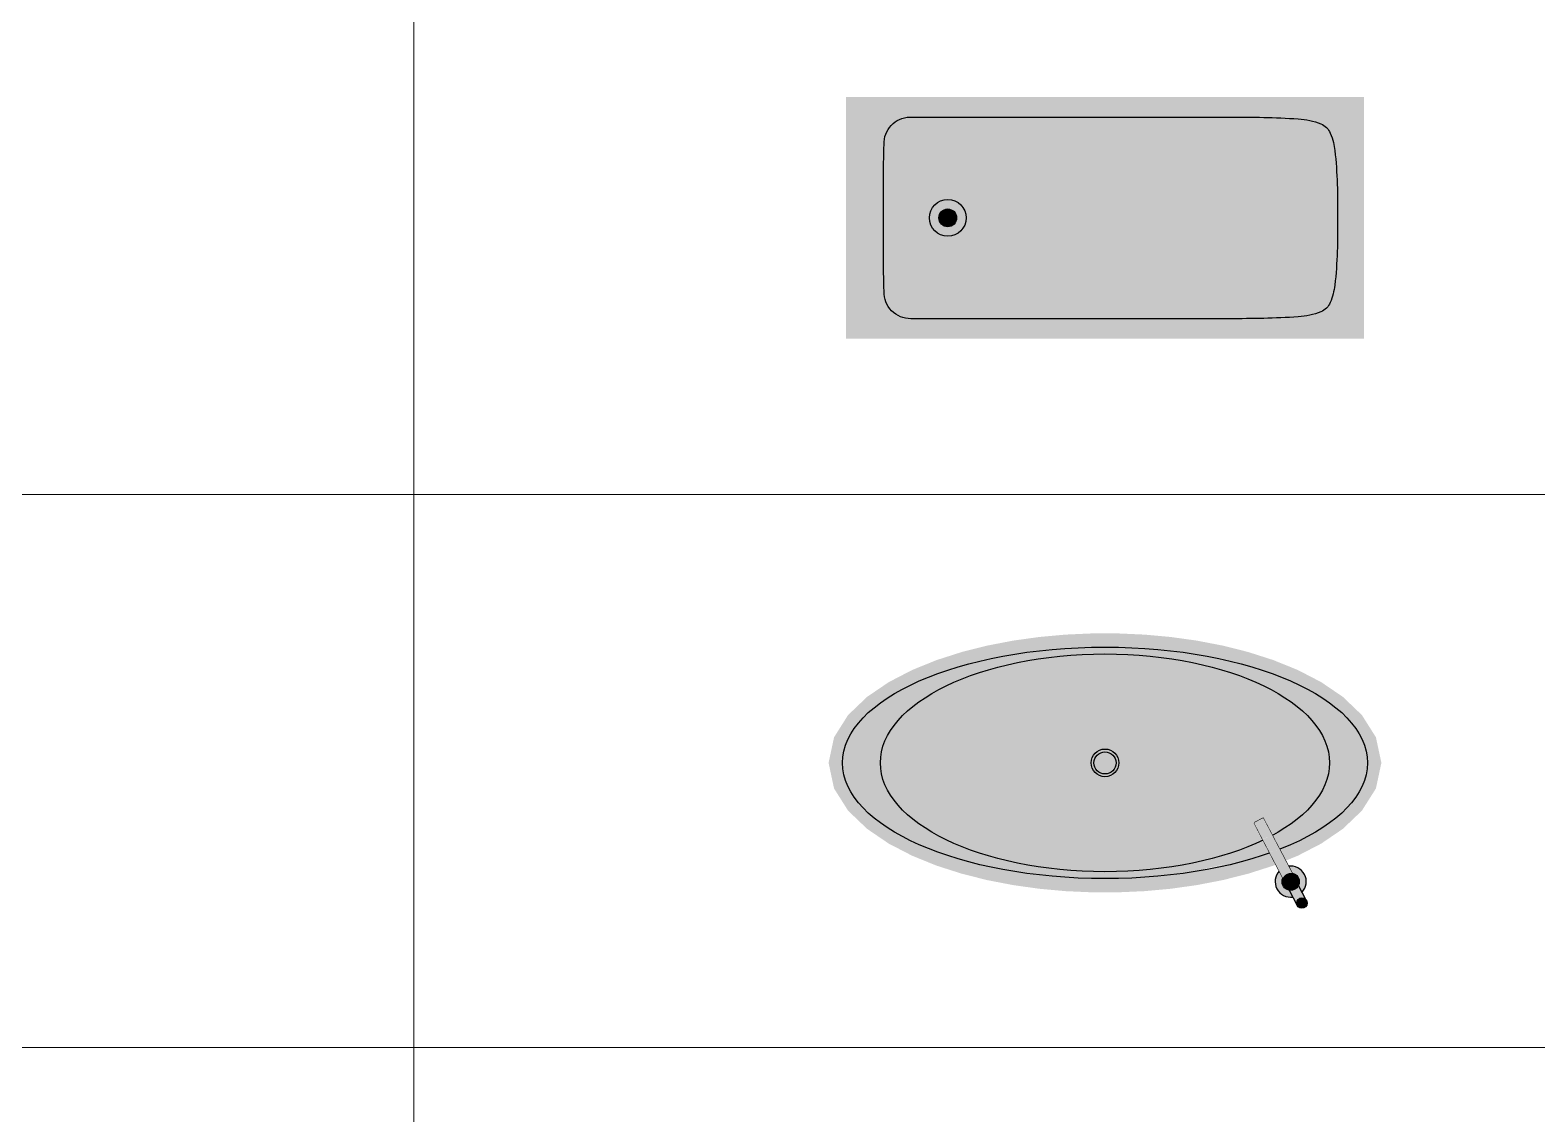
# Model space of a CAD drawing. Header units: millimetres. Extents: x 21129 to 2803301, y -510327 to 166837.
# Drawn here: x 363164 to 367525, y -186984 to -183848 of the extents above; entities that cross this region are included whole.
import ezdxf

# ---------------------------------------------------------------- set-up
doc = ezdxf.new("R2010")
doc.units = ezdxf.units.MM
doc.set_wipeout_variables(frame=1)
for name, color, linetype, lineweight, transparency in [('....03_TNT_A_THIN', 251, 'Continuous', 13, 0.5), ('...10_TNT_LINE_HATCH', 250, 'Continuous', 0, 0.5), ('...8_TNT_LINE_FUNITURE', 27, 'Continuous', 0, 0.5)]:
    doc.layers.add(name, color=color, linetype=linetype, lineweight=lineweight, transparency=transparency)
doc.layers.add('....12_TNT_F_FURNITURE', color=27, linetype='Continuous', transparency=0.5)

# ---------------------------------------------------------------- blocks, each defined once
blk = doc.blocks.new('*U284')
at = {"color": 27}
blk.add_wipeout([(1499.3, 700), (0, 700), (0, 0), (1500, 0)], dxfattribs=at)
at = {"layer": '...10_TNT_LINE_HATCH'}
h = blk.add_hatch(color=253, dxfattribs=at)
h.dxf.hatch_style = 1
h.paths.add_polyline_path([(1499.3, 700), (0, 700), (0, 0), (1500, 0)])
h = blk.add_hatch(color=253, dxfattribs=at)
h.dxf.hatch_style = 1
h.paths.add_polyline_path([(1109.4, 58.2, 0.005492), (1214.1, 59.3, 0.011803), (1309.2, 63.7, 0.086414), (1376.4, 78.5, 0.179588), (1400, 100.7, 0.048563), (1410, 130, 0.021371), (1415.4, 155.2, 0.034197), (1422.6, 350, 0.034197), (1415.4, 544.8, 0.021371), (1411.4, 568, 0.041459), (1401.8, 595.1, 0.204782), (1376.4, 621.5, 0.086414), (1309.2, 636.3, 0.011803), (1214.1, 640.7, 0.005555), (1108.2, 641.8), (184.5, 641.8, 0.414765), (110.7, 562.8, 0.011453), (109.1, 456.4), (109.1, 243.6, 0.00981), (110.7, 137.2, 0.428821), (188.1, 58.2)])
h.paths.add_polyline_path([(241.9, 350, -1), (348.2, 350, -1)], flags=16)
h.paths.add_polyline_path([(269.3, 350, -1), (320.8, 350, -1)], flags=0)
h = blk.add_hatch(color=253, dxfattribs=at)
h.dxf.hatch_style = 1
h.paths.add_polyline_path([(348.2, 350, 1), (241.9, 350, 1)])
h.paths.add_polyline_path([(269.3, 350, -1), (320.8, 350, -1)], flags=16)
h = blk.add_hatch(color=253, dxfattribs=at)
h.dxf.hatch_style = 1
h.paths.add_polyline_path([(320.8, 350, 1), (269.3, 350, 1)])
at = {"color": 27}
blk.add_lwpolyline([(1410, 130, -0.041459), (1401.8, 104.9, -0.212471), (1375.1, 78, -0.084688), (1309.2, 63.7, -0.012402), (1209.3, 59.2, -0.005238), (1109.4, 58.2), (188.1, 58.2, -0.428821), (110.7, 137.2, -0.00981), (109.1, 243.6), (109.1, 456.4, -0.011453), (110.7, 562.8, -0.414765), (184.5, 641.8), (1109.4, 641.8, -0.005238), (1209.3, 640.8, -0.012402), (1309.2, 636.3, -0.084688), (1375.1, 622, -0.212471), (1401.8, 595.1, -0.041459), (1411.4, 568, -0.021371), (1415.4, 544.8, -0.034197), (1422.6, 350, -0.034197), (1415.4, 155.2, -0.021371)], format="xyb", close=True, dxfattribs=at)
for radius in [53.1, 25.7]:
    blk.add_circle((295, 350), radius, dxfattribs=at)
blk = doc.blocks.new('*U388')
at = {"layer": '...10_TNT_LINE_HATCH'}
h = blk.add_hatch(color=256, dxfattribs=at)
h.dxf.hatch_style = 1
edge = h.paths.add_edge_path()
edge.add_ellipse((0, 374.6), major_axis=(760, 0), ratio=0.440789, start_angle=311.6874, end_angle=668.888, ccw=False)
edge.add_line((505.5, 124.4), (522.7, 91.5))
edge.add_line((522.7, 91.5), (557.9, 105.8))
edge.add_line((557.9, 105.8), (625.6, 140.8))
edge.add_line((625.6, 140.8), (688.6, 183.7))
edge.add_line((688.6, 183.7), (743.6, 236.3))
edge.add_line((743.6, 236.3), (784.2, 300.5))
edge.add_line((784.2, 300.5), (800, 374.6))
edge.add_line((800, 374.6), (784.2, 448.6))
edge.add_line((784.2, 448.6), (743.6, 512.9))
edge.add_line((743.6, 512.9), (688.6, 565.5))
edge.add_line((688.6, 565.5), (625.6, 608.3))
edge.add_line((625.6, 608.3), (557.9, 643.4))
edge.add_line((557.9, 643.4), (487.2, 672))
edge.add_line((487.2, 672), (414.6, 695.3))
edge.add_line((414.6, 695.3), (340.7, 713.9))
edge.add_line((340.7, 713.9), (265.8, 728.3))
edge.add_line((265.8, 728.3), (190.2, 738.8))
edge.add_line((190.2, 738.8), (114.3, 745.7))
edge.add_line((114.3, 745.7), (38.1, 749.1))
edge.add_line((38.1, 749.1), (-38.1, 749.1))
edge.add_line((-38.1, 749.1), (-114.3, 745.7))
edge.add_line((-114.3, 745.7), (-190.2, 738.8))
edge.add_line((-190.2, 738.8), (-265.8, 728.3))
edge.add_line((-265.8, 728.3), (-340.7, 713.9))
edge.add_line((-340.7, 713.9), (-414.6, 695.3))
edge.add_line((-414.6, 695.3), (-487.2, 672))
edge.add_line((-487.2, 672), (-557.9, 643.4))
edge.add_line((-557.9, 643.4), (-625.6, 608.3))
edge.add_line((-625.6, 608.3), (-688.6, 565.5))
edge.add_line((-688.6, 565.5), (-743.6, 512.9))
edge.add_line((-743.6, 512.9), (-784.2, 448.6))
edge.add_line((-784.2, 448.6), (-800, 374.6))
edge.add_line((-800, 374.6), (-784.2, 300.5))
edge.add_line((-784.2, 300.5), (-743.6, 236.3))
edge.add_line((-743.6, 236.3), (-688.6, 183.7))
edge.add_line((-688.6, 183.7), (-625.6, 140.8))
edge.add_line((-625.6, 140.8), (-557.9, 105.8))
edge.add_line((-557.9, 105.8), (-487.2, 77.1))
edge.add_line((-487.2, 77.1), (-414.6, 53.9))
edge.add_line((-414.6, 53.9), (-340.7, 35.3))
edge.add_line((-340.7, 35.3), (-265.8, 20.9))
edge.add_line((-265.8, 20.9), (-190.2, 10.3))
edge.add_line((-190.2, 10.3), (-114.3, 3.4))
edge.add_line((-114.3, 3.4), (-38.1, 0))
edge.add_line((-38.1, 0), (38.1, 0))
edge.add_line((38.1, 0), (114.3, 3.4))
edge.add_line((114.3, 3.4), (190.2, 10.3))
edge.add_line((190.2, 10.3), (265.8, 20.9))
edge.add_line((265.8, 20.9), (340.7, 35.3))
edge.add_line((340.7, 35.3), (414.6, 53.9))
edge.add_line((414.6, 53.9), (487.2, 77.1))
edge.add_line((487.2, 77.1), (494.7, 80.2))
edge.add_line((494.7, 80.2), (477.1, 113.8))
h = blk.add_hatch(color=256, dxfattribs=at)
h.dxf.hatch_style = 1
h.paths.add_polyline_path([(-625.6, 608.3), (-688.6, 565.5), (-743.6, 512.9), (-784.2, 448.6), (-800, 374.6), (-784.2, 300.5), (-743.6, 236.3), (-688.6, 183.7), (-625.6, 140.8), (-557.9, 105.8), (-487.2, 77.1), (-414.6, 53.9), (-340.7, 35.3), (-265.8, 20.9), (-190.2, 10.3), (-114.3, 3.4), (-38.1, 0), (38.1, 0), (114.3, 3.4), (190.2, 10.3), (265.8, 20.9), (340.7, 35.3), (414.6, 53.9), (487.2, 77.1), (557.9, 105.8), (625.6, 140.8), (688.6, 183.7), (743.6, 236.3), (784.2, 300.5), (800, 374.6), (784.2, 448.6), (743.6, 512.9), (688.6, 565.5), (625.6, 608.3), (557.9, 643.4), (487.2, 672), (414.6, 695.3), (340.7, 713.9), (265.8, 728.3), (190.2, 738.8), (114.3, 745.7), (38.1, 749.1), (-38.1, 749.1), (-114.3, 745.7), (-190.2, 738.8), (-265.8, 728.3), (-340.7, 713.9), (-414.6, 695.3), (-487.2, 672), (-557.9, 643.4)])
edge = h.paths.add_edge_path(flags=16)
edge.add_ellipse((0, 374.6), major_axis=(760, 0), ratio=0.440789, start_angle=0, end_angle=360)
edge = h.paths.add_edge_path(flags=0)
edge.add_ellipse((0, 374.6), major_axis=(650, 0), ratio=0.484615, start_angle=0, end_angle=360)
h.paths.add_polyline_path([(40, 374.6, -1), (-40, 374.6, -1)], flags=0)
h.paths.add_polyline_path([(32, 374.6, -1), (-32, 374.6, -1)], flags=0)
h = blk.add_hatch(color=256, dxfattribs=at)
h.dxf.hatch_style = 1
edge = h.paths.add_edge_path()
edge.add_line((494.7, 80.2), (522.7, 91.5))
edge.add_line((522.7, 91.5), (505.5, 124.4))
edge.add_ellipse((0, 374.6), major_axis=(760, 0), ratio=0.440789, start_angle=308.888, end_angle=311.6874, ccw=False)
edge.add_line((477.2, 113.6), (494.7, 80.2))
h = blk.add_hatch(color=256, dxfattribs=at)
h.dxf.hatch_style = 1
h.paths.add_polyline_path([(514.9, 41.7, -0.075749), (519.1, 47.9), (524.1, 52.3), (532.2, 55.7), (541.3, 56), (522.7, 91.5), (494.7, 80.2)])
blk.add_wipeout([(-800, 374.6), (-784.2, 448.6), (-743.6, 512.9), (-688.6, 565.5), (-625.6, 608.3), (-557.9, 643.4), (-487.2, 672), (-414.6, 695.3), (-340.7, 713.9), (-265.8, 728.3), (-190.2, 738.8), (-114.3, 745.7), (-38.1, 749.1), (38.1, 749.1), (114.3, 745.7), (190.2, 738.8), (265.8, 728.3), (340.7, 713.9), (414.6, 695.3), (487.2, 672), (557.9, 643.4), (625.6, 608.3), (688.6, 565.5), (743.6, 512.9), (784.2, 448.6), (800, 374.6), (784.2, 300.5), (743.6, 236.3), (688.6, 183.7), (625.6, 140.8), (557.9, 105.8), (487.2, 77.1), (414.6, 53.9), (340.7, 35.3), (265.8, 20.9), (190.2, 10.3), (114.3, 3.4), (38.1, 0), (-38.1, 0), (-114.3, 3.4), (-190.2, 10.3), (-265.8, 20.9), (-340.7, 35.3), (-414.6, 53.9), (-487.2, 77.1), (-557.9, 105.8), (-625.6, 140.8), (-688.6, 183.7), (-743.6, 236.3), (-784.2, 300.5)]).dxf.layer = '...8_TNT_LINE_FUNITURE'
h = blk.add_hatch(color=253, dxfattribs=at)
h.dxf.hatch_style = 1
h.paths.add_polyline_path([(-625.6, 608.3), (-688.6, 565.5), (-743.6, 512.9), (-784.2, 448.6), (-800, 374.6), (-784.2, 300.5), (-743.6, 236.3), (-688.6, 183.7), (-625.6, 140.8), (-557.9, 105.8), (-487.2, 77.1), (-414.6, 53.9), (-340.7, 35.3), (-265.8, 20.9), (-190.2, 10.3), (-114.3, 3.4), (-38.1, 0), (38.1, 0), (114.3, 3.4), (190.2, 10.3), (265.8, 20.9), (340.7, 35.3), (414.6, 53.9), (487.2, 77.1), (557.9, 105.8), (625.6, 140.8), (688.6, 183.7), (743.6, 236.3), (784.2, 300.5), (800, 374.6), (784.2, 448.6), (743.6, 512.9), (688.6, 565.5), (625.6, 608.3), (557.9, 643.4), (487.2, 672), (414.6, 695.3), (340.7, 713.9), (265.8, 728.3), (190.2, 738.8), (114.3, 745.7), (38.1, 749.1), (-38.1, 749.1), (-114.3, 745.7), (-190.2, 738.8), (-265.8, 728.3), (-340.7, 713.9), (-414.6, 695.3), (-487.2, 672), (-557.9, 643.4)])
edge = h.paths.add_edge_path(flags=16)
edge.add_ellipse((0, 374.6), major_axis=(760, 0), ratio=0.440789, start_angle=0, end_angle=360)
edge = h.paths.add_edge_path(flags=0)
edge.add_ellipse((0, 374.6), major_axis=(650, 0), ratio=0.484615, start_angle=0, end_angle=360)
h.paths.add_polyline_path([(40, 374.6, -1), (-40, 374.6, -1)], flags=0)
h.paths.add_polyline_path([(32, 374.6, -1), (-32, 374.6, -1)], flags=0)
h = blk.add_hatch(color=253, dxfattribs=at)
h.dxf.hatch_style = 1
edge = h.paths.add_edge_path()
edge.add_ellipse((0, 374.6), major_axis=(650, 0), ratio=0.484615, start_angle=318.1826, end_angle=674.7617, ccw=False)
edge.add_line((484.4, 164.5), (505.5, 124.4))
edge.add_ellipse((0, 374.6), major_axis=(760, 0), ratio=0.440789, start_angle=311.6874, end_angle=668.888)
edge.add_line((477.1, 113.8), (457.7, 150.9))
h = blk.add_hatch(color=253, dxfattribs=at)
h.dxf.hatch_style = 1
edge = h.paths.add_edge_path()
edge.add_line((457.7, 150.9), (218.6, 607.6))
edge.add_ellipse((0, 374.6), major_axis=(650, 0), ratio=0.484615, start_angle=318.1826, end_angle=674.7617)
h = blk.add_hatch(color=253, dxfattribs=at)
h.dxf.hatch_style = 1
edge = h.paths.add_edge_path()
edge.add_line((457.7, 150.9), (218.6, 607.6))
edge.add_ellipse((0, 374.6), major_axis=(650, 0), ratio=0.484615, start_angle=318.1826, end_angle=674.7617)
h = blk.add_hatch(color=253, dxfattribs=at)
h.dxf.hatch_style = 1
h.paths.add_polyline_path([(40, 374.6, 1), (-40, 374.6, 1)])
h.paths.add_polyline_path([(32, 374.6, 1), (-32, 374.6, 1)], flags=16)
h = blk.add_hatch(color=253, dxfattribs=at)
h.dxf.hatch_style = 1
h.paths.add_polyline_path([(-32, 374.6, 1), (32, 374.6, 1)])
h = blk.add_hatch(color=253, dxfattribs=at)
h.dxf.hatch_style = 1
h.paths.add_polyline_path([(514.9, 41.7), (504.5, 61.5, 0.707107), (543.9, -13.6), (533.5, 6.2, -0.5)])
h = blk.add_hatch(color=253, dxfattribs=at)
h.dxf.hatch_style = 1
h.paths.add_polyline_path([(512.5, 30.9, -1.251445), (560.1, 20.1), (583.2, -24.2, -1), (556.7, -38.1), (533.5, 6.2, -0.367781)])
h = blk.add_hatch(color=253, dxfattribs=at)
h.dxf.hatch_style = 1
h.paths.add_polyline_path([(541.5, 55.6), (538.2, 55.9), (535.4, 55.8), (532.5, 55.4), (529.6, 54.6), (525.9, 53), (522.8, 51.1), (519.1, 47.9), (517.1, 45.3), (514.9, 41.7, 0.111682), (512.5, 30.9, 1), (562.5, 30.9, 0.367781)])
h = blk.add_hatch(color=253, dxfattribs=at)
h.dxf.hatch_style = 1
h.paths.add_polyline_path([(531.1, 75.4), (541.5, 55.6, -0.5), (560.1, 20.1), (570.5, 0.3, 0.707107)])
h = blk.add_hatch(color=253, dxfattribs=at)
h.dxf.hatch_style = 1
h.paths.add_polyline_path([(585, -31.1, 1), (555, -31.1, 1)])
at = {"color": 27}
for points in [[(541.5, 55.6), (458, 215), (431.4, 201.1), (514.9, 41.7)], [(533.5, 6.2), (556.7, -38.1)], [(583.2, -24.2), (560.1, 20.1)]]:
    blk.add_lwpolyline(points, dxfattribs=at)
for centre, radius in [((0, 374.6), 40), ((0, 374.6), 32), ((537.5, 30.9), 25), ((570, -31.1), 15)]:
    blk.add_circle(centre, radius, dxfattribs=at)
for start, end in [(137.1114, 278.1689), (317.1114, 98.1689)]:
    blk.add_arc((537.5, 30.9), 45, start, end, dxfattribs=at)
for major_axis, ratio in [((760, 0), 0.440789), ((650, 0), 0.484615)]:
    blk.add_ellipse((0, 374.6), major_axis=major_axis, ratio=ratio, dxfattribs=at)
blk.add_wipeout([(541.5, 55.6), (458, 215), (431.4, 201.1), (514.9, 41.7), (517.1, 45.3), (519.1, 47.9), (522.8, 51.1), (525.9, 53), (529.6, 54.6), (532.5, 55.4), (535.4, 55.8), (538.2, 55.9)], dxfattribs=at)
at = {"layer": '...10_TNT_LINE_HATCH'}
h = blk.add_hatch(color=253, dxfattribs=at)
h.dxf.hatch_style = 1
h.paths.add_polyline_path([(522.7, 91.5), (494.7, 80.2), (514.9, 41.7, -0.333333), (541.5, 55.6)])
edge = h.paths.add_edge_path()
edge.add_ellipse((0, 374.6), major_axis=(760, 0), ratio=0.440789, start_angle=308.888, end_angle=311.6874, ccw=False)
edge.add_line((477.1, 113.8), (494.7, 80.2))
edge.add_line((494.7, 80.2), (522.7, 91.5))
edge.add_line((522.7, 91.5), (505.5, 124.4))
edge = h.paths.add_edge_path()
edge.add_ellipse((0, 374.6), major_axis=(650, 0), ratio=0.484615, start_angle=314.7617, end_angle=318.1826, ccw=False)
edge.add_line((457.7, 150.9), (477.1, 113.8))
edge.add_ellipse((0, 374.6), major_axis=(760, 0), ratio=0.440789, start_angle=308.888, end_angle=311.6874)
edge.add_line((505.5, 124.4), (484.4, 164.5))
edge = h.paths.add_edge_path()
edge.add_line((458, 215), (431.4, 201.1))
edge.add_line((431.4, 201.1), (457.7, 150.9))
edge.add_ellipse((0, 374.6), major_axis=(650, 0), ratio=0.484615, start_angle=314.7617, end_angle=318.1826)
edge.add_line((484.4, 164.5), (458, 215))

msp = doc.modelspace()

# ---------------------------------------------------------------- linework, layer by layer
at = {"layer": '....03_TNT_A_THIN'}
for p, q in [((364274.6, -177191.4), (364274.6, -210791.4)), ((358774.6, -185191.4), (376274.6, -185191.4)), ((358774.6, -186791.4), (376274.6, -186791.4))]:
    msp.add_line(p, q, dxfattribs=at)

# ---------------------------------------------------------------- block references
at = {"layer": '....12_TNT_F_FURNITURE'}
for name, p in [('*U284', (365524.6, -184741.4)), ('*U388', (366274.6, -186342.9))]:
    msp.add_blockref(name, p, dxfattribs=at)

doc.saveas('drawing.dxf')
